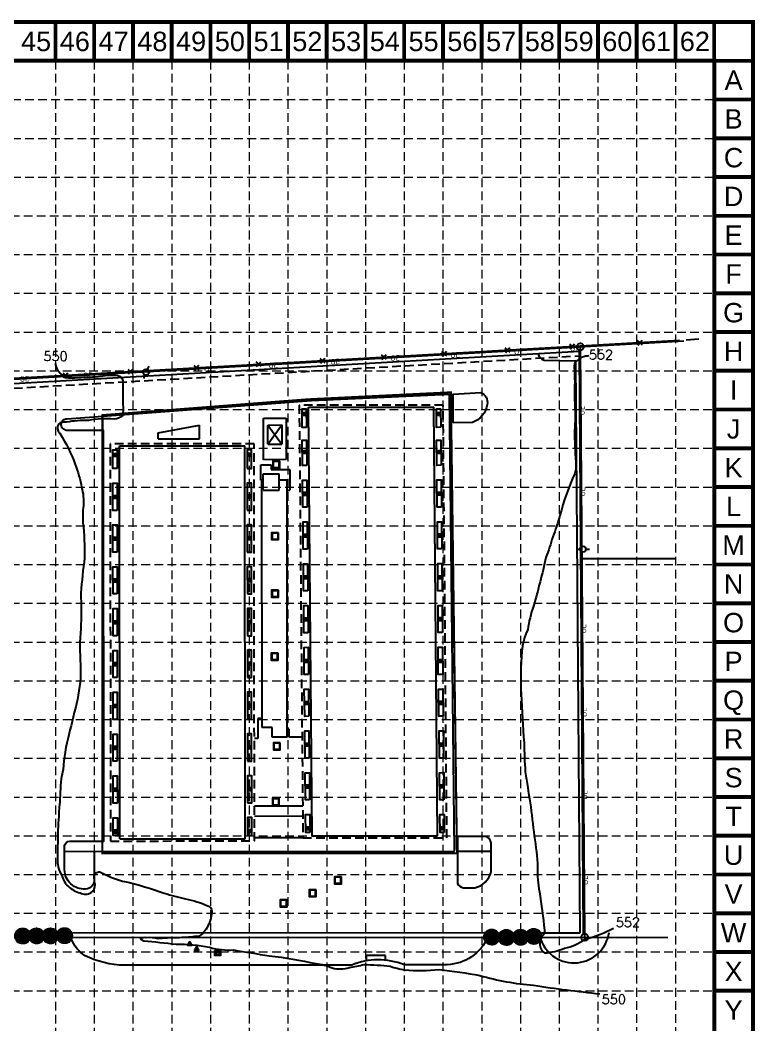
# Model space of a CAD drawing. Header units: inches. Extents: x 503 to 14758, y 2271 to 11188.
# Drawn here: x 10541 to 14758, y 5422 to 11188 of the extents above; entities that cross this region are included whole.
import ezdxf
from ezdxf.enums import TextEntityAlignment as Align

# ---------------------------------------------------------------- set-up
doc = ezdxf.new("R2010")
doc.units = ezdxf.units.IN
doc.header["$LTSCALE"] = 100
doc.header["$MEASUREMENT"] = 0
doc.linetypes.add('DASHED', pattern=[0.75, 0.5, -0.25])
doc.linetypes.add('HIDDEN', pattern=[0.375, 0.25, -0.125])
for name, color, linetype in [('BASE', 7, 'Continuous'), ('BOUNDARY', 3, 'Continuous'), ('BUILDING', 4, 'Continuous'), ('CONTOUR', 30, 'Continuous'), ('FENCE', 7, 'Continuous'), ('GRID', 254, 'HIDDEN'), ('LIMITS OF DISTURBANCE', 1, 'HIDDEN'), ('MISC', 7, 'Continuous'), ('OBJECT', 134, 'Continuous'), ('ROAD', 1, 'Continuous'), ('SYMBOL', 1, 'Continuous')]:
    doc.layers.add(name, color=color, linetype=linetype)
doc.styles.add('ISOCP', font='isocp.shx')
doc.styles.add('SIMPLEX', font='simplex.shx')
doc.styles.get("Standard").update_dxf_attribs({"font": 'ARIAL.TTF'})

# ---------------------------------------------------------------- blocks, each defined once
blk = doc.blocks.new('3')
for p, q in [((13.4, -13.4), (-13.4, 13.4)), ((-13.4, -13.4), (13.4, 13.4))]:
    blk.add_line(p, q)
blk = doc.blocks.new('11')
at = {"style": 'ISOCP'}
blk.add_text('OE', height=31.25, dxfattribs=at).set_placement((0, 0), align=Align.MIDDLE)
blk = doc.blocks.new('A$C135543F4')
at = {"layer": 'MISC', "ltscale": 9}
h = blk.add_hatch(dxfattribs=at)
h.set_pattern_fill('ANSI31', color=3, style=0)
h.set_pattern_definition([(45, (-7007.17086, -2616.1708), (-0.0883883476, 0.0883883476), [])])
edge = h.paths.add_edge_path()
edge.add_arc((43.8, 43.8), 43.8, 0, 360)
at = {"layer": 'MISC', "color": 3, "ltscale": 9}
blk.add_circle((43.8, 43.8), 43.8, dxfattribs=at)

msp = doc.modelspace()

# ---------------------------------------------------------------- hatches: boundary and pattern name
at = {"layer": 'SYMBOL'}
for points in [[(12183.3, 8936.8), (12159.3, 8936.6), (12159.4, 8920.6), (12183.4, 8920.8)], [(12954.3, 8937.3), (12930.3, 8937.1), (12930.5, 8921.1), (12954.5, 8921.3)], [(12185.2, 8718.8), (12161.2, 8718.6), (12161.3, 8702.6), (12185.3, 8702.8)], [(12956.2, 8719.3), (12932.2, 8719.1), (12932.3, 8703.1), (12956.3, 8703.4)], [(11073.6, 8700.9), (11097.6, 8700.9), (11097.6, 8684.9), (11073.6, 8684.9)], [(11868.6, 8701.5), (11844.6, 8701.5), (11844.6, 8685.5), (11868.6, 8685.5)], [(12187.2, 8478.8), (12163.2, 8478.6), (12163.4, 8462.6), (12187.4, 8462.8)], [(12958.2, 8479.4), (12934.3, 8479.2), (12934.4, 8463.2), (12958.4, 8463.4)], [(11073.8, 8460.9), (11097.8, 8460.9), (11097.8, 8444.9), (11073.8, 8444.9)], [(11868.8, 8461.5), (11844.8, 8461.5), (11844.8, 8445.5), (11868.8, 8445.5)], [(11073.9, 8220.9), (11097.9, 8220.9), (11098, 8204.9), (11074, 8204.9)], [(11868.9, 8221.5), (11844.9, 8221.5), (11845, 8205.5), (11869, 8205.5)], [(12189.3, 8238.8), (12165.3, 8238.6), (12165.4, 8222.6), (12189.4, 8222.8)], [(12960.3, 8239.4), (12936.3, 8239.2), (12936.4, 8223.2), (12960.4, 8223.4)], [(11074.1, 7980.9), (11098.1, 7980.9), (11098.1, 7964.9), (11074.1, 7964.9)], [(11869.1, 7981.5), (11845.1, 7981.5), (11845.1, 7965.5), (11869.1, 7965.5)], [(12191.3, 7998.8), (12167.3, 7998.6), (12167.5, 7982.6), (12191.5, 7982.8)], [(12962.4, 7999.4), (12938.4, 7999.2), (12938.5, 7983.2), (12962.5, 7983.4)], [(11074.3, 7740.9), (11098.3, 7740.9), (11098.3, 7724.9), (11074.3, 7724.9)], [(11869.3, 7741.5), (11845.3, 7741.5), (11845.3, 7725.5), (11869.3, 7725.5)], [(12193.4, 7758.8), (12169.4, 7758.6), (12169.5, 7742.6), (12193.5, 7742.8)], [(12964.4, 7759.4), (12940.4, 7759.2), (12940.6, 7743.2), (12964.6, 7743.4)], [(11074.5, 7500.9), (11098.5, 7500.9), (11098.5, 7484.9), (11074.5, 7484.9)], [(11869.5, 7501.5), (11845.5, 7501.5), (11845.5, 7485.5), (11869.5, 7485.5)], [(12195.5, 7518.8), (12171.5, 7518.6), (12171.6, 7502.6), (12195.6, 7502.8)], [(12966.5, 7519.4), (12940.5, 7519.2), (12940.6, 7503.2), (12966.6, 7503.4)], [(12197.5, 7278.8), (12172.4, 7278.6), (12172.8, 7262.6), (12197.7, 7262.8)], [(12968.6, 7279.4), (12942.6, 7279.2), (12942.7, 7263.2), (12968.7, 7263.4)], [(11074.7, 7260.9), (11098.7, 7260.9), (11098.7, 7244.9), (11074.7, 7244.9)], [(11869.7, 7261.5), (11845.7, 7261.5), (11845.7, 7245.5), (11869.7, 7245.5)], [(12199.6, 7038.8), (12175.6, 7038.6), (12175.7, 7022.6), (12199.7, 7022.8)], [(12970.6, 7039.4), (12946.6, 7039.2), (12946.8, 7023.2), (12970.8, 7023.4)], [(11074.9, 7020.9), (11098.9, 7020.9), (11098.9, 7004.9), (11074.9, 7004.9)], [(11869.9, 7021.5), (11845.9, 7021.5), (11845.9, 7005.5), (11869.9, 7005.5)], [(11075.1, 6780.9), (11099.1, 6780.9), (11099.1, 6764.9), (11075.1, 6764.9)], [(11870.1, 6781.5), (11846.1, 6781.5), (11846.1, 6765.5), (11870.1, 6765.5)], [(12201.7, 6798.8), (12177.7, 6798.6), (12177.8, 6782.6), (12201.8, 6782.8)], [(12972.7, 6799.4), (12948.7, 6799.2), (12948.8, 6783.2), (12972.8, 6783.4)], [(11075.2, 6540.9), (11099.2, 6540.9), (11099.3, 6524.9), (11075.3, 6524.9)], [(11870.2, 6541.5), (11846.2, 6541.5), (11846.3, 6525.5), (11870.3, 6525.5)], [(12203.7, 6558.9), (12179.7, 6558.6), (12179.9, 6542.6), (12203.9, 6542.9)], [(12974.7, 6559.4), (12950.7, 6559.2), (12950.9, 6543.2), (12974.9, 6543.4)]]:
    msp.add_hatch(color=7, dxfattribs=at).paths.add_polyline_path(points)

# ---------------------------------------------------------------- linework, layer by layer
for p, q in [((11278.9, 9203.2), (11270.5, 9183.5)), ((11257.1, 9152.2), (11248.7, 9132.4)), ((13732.5, 8151.7), (13754, 8151.9)), ((13788, 8152.1), (13809.5, 8152.3))]:
    msp.add_line(p, q)
for centre, radius in [((13756.6, 9313.4), 20), ((11263.8, 9167.8), 17), ((13771, 8152), 17), ((13781.2, 5925), 20)]:
    msp.add_circle(centre, radius)
at = {"layer": 'BASE', "color": 9}
msp.add_line((14524.6, 10955), (14524.6, 2504.3), dxfattribs=at)
at = {"layer": 'BASE', "const_width": 22.2}
for points in [[(514.3, 2281.9), (14747, 2281.9), (14747, 11177.3), (514.3, 11177.3)], [(736.2, 2504.2), (14525.2, 2503.9), (14524.9, 10955.1), (739, 10955.3)]]:
    msp.add_lwpolyline(points, close=True, dxfattribs=at)
for points in [[(10744, 10955), (10744, 11177.3)], [(10966.4, 10955), (10966.4, 11177.3)], [(11188.8, 10955), (11188.8, 11177.3)], [(11411.2, 10955), (11411.2, 11177.3)], [(11633.6, 10955), (11633.6, 11177.3)], [(11856, 10955), (11856, 11177.3)], [(12078.4, 10955), (12078.4, 11177.3)], [(12300.7, 10955), (12300.7, 11177.3)], [(12523.1, 10955), (12523.1, 11177.3)], [(12745.5, 10955), (12745.5, 11177.3)], [(12967.9, 10955), (12967.9, 11177.3)], [(13190.3, 10955), (13190.3, 11177.3)], [(13412.7, 10955), (13412.7, 11177.3)], [(13635.1, 10955), (13635.1, 11177.3)], [(13857.4, 10955), (13857.4, 11177.3)], [(14079.8, 10955), (14079.8, 11177.3)], [(14302.2, 10955), (14302.2, 11177.3)], [(14524.6, 10955), (14524.6, 11177.3)], [(14747, 10955), (14747, 11177.3)], [(14747, 10955), (14524.6, 10955)], [(14747, 10732.6), (14524.6, 10732.6)], [(14747, 10510.2), (14524.6, 10510.2)], [(14747, 10287.8), (14524.6, 10287.8)], [(14747, 10065.4), (14524.6, 10065.4)], [(14747, 9843), (14524.6, 9843)], [(14747, 9620.6), (14524.6, 9620.6)], [(14747, 9398.3), (14524.6, 9398.3)], [(14747, 9175.9), (14524.6, 9175.9)], [(14747, 8953.5), (14524.6, 8953.5)], [(14747, 8731.1), (14524.6, 8731.1)], [(14747, 8508.7), (14524.6, 8508.7)], [(14747, 8286.3), (14524.6, 8286.3)], [(14747, 8063.9), (14524.6, 8063.9)], [(14747, 7841.6), (14524.6, 7841.6)], [(14747, 7619.2), (14524.6, 7619.2)], [(14747, 7396.8), (14524.6, 7396.8)], [(14747, 7174.4), (14524.6, 7174.4)], [(14747, 6952), (14524.6, 6952)], [(14747, 6729.6), (14524.6, 6729.6)], [(14747, 6507.2), (14524.6, 6507.2)], [(14747, 6284.9), (14524.6, 6284.9)], [(14747, 6062.5), (14524.6, 6062.5)], [(14747, 5840.1), (14524.6, 5840.1)], [(14747, 5617.7), (14524.6, 5617.7)]]:
    msp.add_lwpolyline(points, dxfattribs=at)
at = {"layer": 'BOUNDARY', "color": 7}
for p, q in [((6013.7, 8869.7), (14350, 9347.4)), ((13781.2, 5925), (13756.6, 9313.4)), ((13765.4, 8099), (14299, 8099.4)), ((1504.9, 5915.5), (14259, 5925.4))]:
    msp.add_line(p, q, dxfattribs=at)
at = {"layer": 'BUILDING', "color": 7}
for p, q in [((12196, 8966.8), (12916.1, 8967.3)), ((12217.2, 6506.8), (12196, 8966.8)), ((12937.2, 6507.4), (12916.1, 8967.3)), ((11111, 8744.9), (11831, 8745.5)), ((11112.8, 6488.9), (11111, 8744.9)), ((11832.8, 6489.5), (11831, 8745.5)), ((11112.8, 6488.9), (11832.8, 6489.5)), ((12217.2, 6506.8), (12937.2, 6507.4))]:
    msp.add_line(p, q, dxfattribs=at)
at = {"layer": 'CONTOUR', "color": 35}
for points in [[(13805, 9261, 0.190534), (13736, 9233, 0.270737), (13721, 9194, -0.002937), (13724, 9113, 0.022048), (13727, 8911, -0.015087), (13723, 8832, 0.020728), (13730, 8652, -0.10594), (13725, 8587, 0.047376), (13639, 8345, -0.021845), (13598, 8222, -0.017879), (13559, 8104, -0.011341), (13488, 7825, 0.06123), (13455, 7690, 0.096427), (13421, 7564, 0.041109), (13417, 7320, 0.010247), (13433, 7041, 0.009111), (13440, 6874, -0.000301), (13468, 6696, -0.00806), (13491, 6506, -0.034938), (13511, 6325, 0.069448), (13522, 6185, -0.012284), (13550, 5966, -0.224866), (13541, 5934, 0.11805), (13524, 5900, 0.283705), (13551, 5835, 0.083571), (13666, 5862, 0.104498), (13783, 5914, 0.059223), (13946, 5977)], [(10742, 9217, 0.201522), (10800, 9137, 0.073882), (10874, 9138, 0.019862), (11005, 9144, -0.088489), (11100, 9149, -0.338744), (11130, 9119, 0.009803), (11131, 8983, -0.082606), (11128, 8918, -0.198002), (11081, 8898, 0.07389), (10933, 8891, 0.046394), (10807, 8881, 0.198726), (10761, 8870, 0.359773), (10769, 8817, -0.048469), (10858, 8638, -0.038574), (10894, 8507, -0.091201), (10904, 8402, 0.048686), (10902, 8304, -0.026417), (10911, 8103, 0.013113), (10890, 7900, -0.009767), (10890, 7695, 0.048333), (10888, 7490, -0.059151), (10870, 7290, -0.004615), (10821, 7087, 0.051457), (10788, 6887, 0.004011), (10776, 6833, 0.004707), (10768, 6684, 0.059148), (10764, 6639, 0.021385), (10757, 6480, 0.008474), (10756, 6363, 0.166251), (10781, 6282, 0.171272), (10818, 6216, 0.120271), (10885, 6179, 0.259997), (10949, 6181, 0.285378), (10971, 6228, -0.059368), (10967, 6281, -0.414214), (11003, 6298, 0.025141), (11050, 6275, 0.062744), (11141, 6245, -0.028891), (11368, 6178, 0.032131), (11491, 6146, -0.052704), (11618, 6105, -0.332235), (11642, 6074, -0.067262), (11631, 6020, -0.123106), (11588, 5945, -0.01941), (11564, 5929, 0.059786), (11521, 5926, -0.016662), (11416, 5921, 0.032693), (11334, 5916, 0.087559), (11265, 5922, 0.171293), (11232, 5916, 0.108864), (11251, 5905, -0.000957), (11436, 5885, -0.06302), (11628, 5867, 0.085445), (11766, 5852, 0.008495), (11971, 5819, -0.017986), (12240, 5774, -0.081894), (12332, 5749, 0.140829), (12431, 5751, 0.016291), (12515, 5768, -0.032115), (12665, 5758, 0.039304), (12747, 5738, 0.045817), (12947, 5739, -0.024248), (13180, 5705, 0.048955), (13488, 5649, 0.011229), (13868, 5600)]]:
    msp.add_lwpolyline(points, format="xyb", dxfattribs=at)
at = {"layer": 'FENCE'}
for p, q in [((6032.4, 8876.8), (14324.9, 9351.9)), ((14363.8, 9354.2), (14436.7, 9358.3))]:
    msp.add_line(p, q, dxfattribs=at)
at = {"layer": 'GRID', "color": 252, "linetype": 'HIDDEN', "lineweight": 0, "ltscale": 2}
for p, q in [((14079.4, 10958.6), (14079.4, 3170.5)), ((14301.8, 10958.6), (14301.8, 3170.5)), ((10744, 10955), (10744, 3170.5)), ((10966.4, 10955), (10966.4, 3170.5)), ((11188.8, 10955), (11188.8, 3170.5)), ((11411.2, 10955), (11411.2, 3170.5)), ((11633.6, 10955), (11633.6, 3170.5)), ((11856, 10955), (11856, 3170.5)), ((12078.4, 10955), (12078.4, 3170.5)), ((12300.7, 10955), (12300.7, 3170.5)), ((12523.1, 10955), (12523.1, 3170.5)), ((12745.5, 10955), (12745.5, 3170.5)), ((12967.9, 10955), (12967.9, 3170.5)), ((13190.3, 10955), (13190.3, 3170.5)), ((13412.7, 10955), (13412.7, 3170.5)), ((13635.1, 10955), (13635.1, 3170.5)), ((13857.4, 10955), (13857.4, 3170.5)), ((744.9, 10731.8), (14532.8, 10731.8)), ((744.9, 10509.5), (14532.8, 10509.5)), ((744.9, 10287.1), (14532.8, 10287.1)), ((736.7, 10065.4), (14524.6, 10065.4)), ((736.7, 9843), (14524.6, 9843)), ((736.7, 9620.6), (14524.6, 9620.6)), ((736.7, 9398.3), (14524.6, 9398.3)), ((736.7, 9175.9), (14524.6, 9175.9)), ((736.7, 8953.5), (14524.6, 8953.5)), ((736.7, 8731.1), (14524.6, 8731.1)), ((736.7, 8508.7), (14524.6, 8508.7)), ((736.7, 8286.3), (14524.6, 8286.3)), ((736.7, 8063.9), (14524.6, 8063.9)), ((736.7, 7841.6), (14524.6, 7841.6)), ((736.7, 7619.2), (14524.6, 7619.2)), ((736.7, 7396.8), (14524.6, 7396.8)), ((736.7, 7174.4), (14524.6, 7174.4)), ((736.7, 6952), (14524.6, 6952)), ((736.7, 6729.6), (14524.6, 6729.6)), ((736.7, 6507.2), (14524.6, 6507.2)), ((736.7, 6284.9), (14524.6, 6284.9)), ((736.7, 6062.5), (14524.6, 6062.5)), ((736.7, 5840.1), (14524.6, 5840.1)), ((736.7, 5617.7), (14524.6, 5617.7))]:
    msp.add_line(p, q, dxfattribs=at)
at = {"layer": 'LIMITS OF DISTURBANCE', "ltscale": 4, "const_width": 12}
msp.add_lwpolyline([(13048, 6406), (13013, 9052), (12195, 9012), (11014, 8921), (11013, 6407)], close=True, dxfattribs=at)
at = {"layer": 'MISC'}
for p, q in [((6012.8, 8845.6), (13750.7, 9289)), ((13775.1, 5944), (13750.7, 9289)), ((13755, 5951), (13731.1, 9233.7)), ((13535.2, 5950.8), (13755, 5951))]:
    msp.add_line(p, q, dxfattribs=at)
at = {"layer": 'MISC', "linetype": 'DASHED'}
msp.add_line((6011.9, 8818.5), (13750.9, 9262), dxfattribs=at)
at = {"layer": 'MISC', "color": 5}
for p, q in [((12639, 5820), (12527, 5820)), ((12527, 5820), (12527, 5788.9)), ((12639, 5792.9), (12639, 5820))]:
    msp.add_line(p, q, dxfattribs=at)
at = {"layer": 'MISC'}
msp.add_lwpolyline([(13513.3, 9275.4, 0.290866), (13548.6, 9237.3), (13731.1, 9233.7)], format="xyb", dxfattribs=at)
at = {"layer": 'MISC', "linetype": 'DASHED'}
for points in [[(12990.3, 6495.4), (12969, 8979.4), (12142.9, 8978.7), (12164.3, 6494.8)], [(11059.8, 6476.9), (11885.8, 6477.5), (11884, 8757.5), (11058, 8756.9)]]:
    msp.add_lwpolyline(points, close=True, dxfattribs=at)
at = {"layer": 'OBJECT', "color": 7}
for p, q in [((11937.9, 8904.6), (12067.9, 8904.7)), ((11938.1, 8665.6), (11937.9, 8904.6)), ((12067.9, 8904.7), (12068.1, 8665.7)), ((11334, 8820.1), (11569.9, 8863.3)), ((11570, 8785.3), (11569.9, 8863.3)), ((11961.9, 8864.6), (12043.9, 8864.7)), ((11962, 8754.6), (11961.9, 8864.6)), ((11961.9, 8864.6), (12044, 8754.7)), ((11962, 8754.6), (12043.9, 8864.7)), ((12043.9, 8864.7), (12044, 8754.7)), ((11334, 8785.1), (11334, 8820.1)), ((11334, 8785.1), (11570, 8785.3)), ((11962, 8754.6), (12044, 8754.7)), ((12068.1, 8665.7), (11938.1, 8665.6)), ((11922.2, 8547.6), (11922.1, 8636.6)), ((11922.1, 8636.6), (11982.1, 8636.6)), ((11982.1, 8636.6), (11982.1, 8608.6)), ((11982.1, 8608.6), (12089.1, 8608.7)), ((12089.1, 8608.7), (12089.2, 8490.7)), ((11928.2, 8547.6), (11922.2, 8547.6)), ((11929.3, 7127.6), (11928.2, 8547.6)), ((11936.2, 8584.6), (12028.2, 8584.7)), ((11936.2, 8490.6), (11936.2, 8584.6)), ((12028.2, 8490.7), (12028.2, 8584.7)), ((12073.2, 8547.7), (12028.2, 8547.7)), ((12074.3, 7072.7), (12073.2, 8547.7)), ((11936.2, 8490.6), (12028.2, 8490.7)), ((12073.2, 8490.7), (12089.2, 8490.7)), ((11929.2, 7180.6), (11906.2, 7180.6)), ((11906.2, 7180.6), (11906.3, 7065.6)), ((11988.3, 7127.6), (11929.3, 7127.6)), ((11988.3, 7072.6), (11988.3, 7127.6)), ((12085.3, 7119.7), (12074.3, 7119.7)), ((12085.3, 7072.7), (12085.3, 7119.7)), ((11906.3, 7065.6), (11885.3, 7065.5)), ((12074.3, 7072.7), (11988.3, 7072.6)), ((12158.3, 7072.8), (12085.3, 7072.7)), ((12162.7, 6677.8), (11885.6, 6677.5)), ((12164.2, 6618.8), (11885.7, 6618.5)), ((12164.3, 6494.8), (11885.8, 6494.5))]:
    msp.add_line(p, q, dxfattribs=at)
at = {"layer": 'ROAD', "color": 7}
msp.add_line((13050.8, 6418.4), (13243.8, 6418.6), dxfattribs=at)
for points in [[(10966.8, 6416.8), (10967, 6253.8, -0.397258), (10917, 6200.8, -0.423122), (10795.9, 6311.7), (10795.8, 6448.7, -0.345194), (10826.8, 6476.7), (11021.8, 6476.9), (11020, 8833.9), (10815, 8833.7, -1.07698), (10811.9, 8900.7), (12213.8, 9004.8), (13005.6, 9042.3)], [(10843.2, 5949.7), (13204.2, 5951.6, -0.412991), (13218.2, 5908.6, -0.287968), (12973.3, 5767.4), (12745.3, 5767.2, 0.192418), (12444.3, 5765), (11139.3, 5764, -0.108448), (10914.3, 5818.8, -0.166465), (10835.2, 5914.7, -0.357893), (10843.2, 5949.7)]]:
    msp.add_lwpolyline(points, format="xyb", dxfattribs=at)
for points in [[(13034.8, 6418.4), (13005.6, 9042.3)], [(10795.8, 6416.7), (13034.8, 6418.4)]]:
    msp.add_lwpolyline(points, dxfattribs=at)
for points in [[(13025.9, 8877.5), (13025.8, 9042.4), (13184.8, 9050.8, -0.368298), (13221.8, 8982.6, -0.271988), (13136.9, 8878.5), (13025.9, 8877.5)], [(13050.8, 6503.4), (13051, 6233.4, 0.230743), (13084, 6208.5), (13150, 6208.5, 0.28504), (13243.9, 6300.6), (13243.8, 6463.6, 0.418445), (13203.8, 6503.6), (13050.8, 6503.4)]]:
    msp.add_lwpolyline(points, format="xyb", close=True, dxfattribs=at)
for centre, radius, start, end in [((13560.6, 5926.5), 35.2, 136.26937, 202.94457), ((13719.9, 5981.4), 203.6, 199.67788, 351.45677)]:
    msp.add_arc(centre, radius, start, end, dxfattribs=at)
at = {"layer": 'SYMBOL', "color": 7}
for p, q in [((12159.3, 8936.6), (12183.3, 8936.8)), ((12159.4, 8920.6), (12183.4, 8920.8)), ((12930.3, 8937.1), (12954.3, 8937.3)), ((12930.5, 8921.1), (12954.5, 8921.3)), ((12161.2, 8718.6), (12185.2, 8718.8)), ((12932.2, 8719.1), (12956.2, 8719.3)), ((11073.6, 8700.9), (11097.6, 8700.9)), ((11073.6, 8684.9), (11097.6, 8684.9)), ((11868.6, 8701.5), (11844.6, 8701.5)), ((11868.6, 8685.5), (11844.6, 8685.5)), ((12161.3, 8702.6), (12185.3, 8702.8)), ((12932.3, 8703.1), (12956.3, 8703.4)), ((12163.2, 8478.6), (12187.2, 8478.8)), ((12934.3, 8479.2), (12958.2, 8479.4)), ((11073.8, 8460.9), (11097.8, 8460.9)), ((11073.8, 8444.9), (11097.8, 8444.9)), ((11868.8, 8461.5), (11844.8, 8461.5)), ((11868.8, 8445.5), (11844.8, 8445.5)), ((12163.4, 8462.6), (12187.4, 8462.8)), ((12934.4, 8463.2), (12958.4, 8463.4)), ((11073.9, 8220.9), (11097.9, 8220.9)), ((11074, 8204.9), (11098, 8204.9)), ((11868.9, 8221.5), (11844.9, 8221.5)), ((11869, 8205.5), (11845, 8205.5)), ((12165.3, 8238.6), (12189.3, 8238.8)), ((12165.4, 8222.6), (12189.4, 8222.8)), ((12936.3, 8239.2), (12960.3, 8239.4)), ((12936.4, 8223.2), (12960.4, 8223.4)), ((11074.1, 7980.9), (11098.1, 7980.9)), ((11074.1, 7964.9), (11098.1, 7964.9)), ((11869.1, 7981.5), (11845.1, 7981.5)), ((11869.1, 7965.5), (11845.1, 7965.5)), ((12167.3, 7998.6), (12191.3, 7998.8)), ((12167.5, 7982.6), (12191.5, 7982.8)), ((12938.4, 7999.2), (12962.4, 7999.4)), ((12938.5, 7983.2), (12962.5, 7983.4)), ((11074.3, 7740.9), (11098.3, 7740.9)), ((11869.3, 7741.5), (11845.3, 7741.5)), ((12169.4, 7758.6), (12193.4, 7758.8)), ((12169.5, 7742.6), (12193.5, 7742.8)), ((12940.4, 7759.2), (12964.4, 7759.4)), ((12940.6, 7743.2), (12964.6, 7743.4)), ((11074.3, 7724.9), (11098.3, 7724.9)), ((11869.3, 7725.5), (11845.3, 7725.5)), ((11074.5, 7500.9), (11098.5, 7500.9)), ((11869.5, 7501.5), (11845.5, 7501.5)), ((12171.5, 7518.6), (12195.5, 7518.8)), ((12171.6, 7502.6), (12195.6, 7502.8)), ((12940.5, 7519.2), (12966.5, 7519.4)), ((12940.6, 7503.2), (12966.6, 7503.4)), ((11074.5, 7484.9), (11098.5, 7484.9)), ((11869.5, 7485.5), (11845.5, 7485.5)), ((12172.4, 7278.6), (12197.5, 7278.8)), ((12942.6, 7279.2), (12968.6, 7279.4)), ((11074.7, 7260.9), (11098.7, 7260.9)), ((11074.7, 7244.9), (11098.7, 7244.9)), ((11869.7, 7261.5), (11845.7, 7261.5)), ((11869.7, 7245.5), (11845.7, 7245.5)), ((12172.8, 7262.6), (12197.7, 7262.8)), ((12942.7, 7263.2), (12968.7, 7263.4)), ((12175.6, 7038.6), (12199.6, 7038.8)), ((12946.6, 7039.2), (12970.6, 7039.4)), ((11074.9, 7020.9), (11098.9, 7020.9)), ((11074.9, 7004.9), (11098.9, 7004.9)), ((11869.9, 7021.5), (11845.9, 7021.5)), ((11869.9, 7005.5), (11845.9, 7005.5)), ((12175.7, 7022.6), (12199.7, 7022.8)), ((12946.8, 7023.2), (12970.8, 7023.4)), ((11075.1, 6780.9), (11099.1, 6780.9)), ((11075.1, 6764.9), (11099.1, 6764.9)), ((11870.1, 6781.5), (11846.1, 6781.5)), ((11870.1, 6765.5), (11846.1, 6765.5)), ((12177.7, 6798.6), (12201.7, 6798.8)), ((12177.8, 6782.6), (12201.8, 6782.8)), ((12948.7, 6799.2), (12972.7, 6799.4)), ((12948.8, 6783.2), (12972.8, 6783.4)), ((11075.2, 6540.9), (11099.2, 6540.9)), ((11075.3, 6524.9), (11099.3, 6524.9)), ((11870.2, 6541.5), (11846.2, 6541.5)), ((11870.3, 6525.5), (11846.3, 6525.5)), ((12179.7, 6558.6), (12203.7, 6558.9)), ((12179.9, 6542.6), (12203.9, 6542.9)), ((12950.7, 6559.2), (12974.7, 6559.4)), ((12950.9, 6543.2), (12974.9, 6543.4))]:
    msp.add_line(p, q, dxfattribs=at)
for points in [[(12184, 8850.8), (12160, 8850.6), (12159.1, 8957.6), (12183.1, 8957.8)], [(12955.1, 8851.3), (12931.1, 8851.1), (12930.1, 8958.1), (12954.1, 8958.3)], [(12185.9, 8632.8), (12161.9, 8632.6), (12160.7, 8777.6), (12184.7, 8777.8)], [(12956.9, 8633.4), (12932.9, 8633.1), (12931.7, 8778.1), (12955.7, 8778.3)], [(11097.6, 8614.9), (11073.6, 8614.9), (11073.5, 8721.9), (11097.5, 8721.9)], [(11844.6, 8615.5), (11868.6, 8615.5), (11868.5, 8722.5), (11844.5, 8722.5)], [(12031.1, 8657.7), (11991.1, 8657.6), (11991.1, 8617.6), (12031.1, 8617.7)], [(12028.1, 8654.7), (11994.1, 8654.6), (11994.1, 8620.6), (12028.1, 8620.7)], [(12188, 8392.8), (12164, 8392.6), (12162.6, 8548.6), (12186.6, 8548.8)], [(12959, 8393.4), (12935, 8393.2), (12933.6, 8549.1), (12957.6, 8549.4)], [(11097.8, 8374.9), (11073.8, 8374.9), (11073.7, 8530.9), (11097.7, 8530.9)], [(11844.8, 8375.5), (11868.8, 8375.5), (11868.7, 8531.5), (11844.7, 8531.5)], [(12190, 8152.8), (12166, 8152.6), (12164.7, 8308.6), (12188.7, 8308.8)], [(12961, 8153.4), (12937.1, 8153.2), (12935.7, 8309.2), (12959.7, 8309.4)], [(11098, 8134.9), (11074, 8134.9), (11073.9, 8290.9), (11097.9, 8290.9)], [(11845, 8135.5), (11869, 8135.5), (11868.9, 8291.5), (11844.9, 8291.5)], [(12024.4, 8246.7), (11984.4, 8246.6), (11984.4, 8206.6), (12024.4, 8206.7)], [(12021.4, 8243.6), (11987.4, 8243.6), (11987.4, 8209.6), (12021.4, 8209.6)], [(11098.2, 7894.9), (11074.2, 7894.9), (11074.1, 8050.9), (11098.1, 8050.9)], [(11845.2, 7895.5), (11869.2, 7895.5), (11869.1, 8051.5), (11845.1, 8051.5)], [(12192.1, 7912.8), (12168.1, 7912.6), (12166.7, 8068.6), (12190.7, 8068.8)], [(12963.1, 7913.4), (12939.1, 7913.2), (12937.8, 8069.2), (12961.8, 8069.4)], [(12024.7, 7916.7), (11984.7, 7916.6), (11984.7, 7876.6), (12024.7, 7876.7)], [(12021.7, 7913.6), (11987.7, 7913.6), (11987.7, 7879.6), (12021.7, 7879.6)], [(11098.4, 7654.9), (11074.4, 7654.9), (11074.3, 7810.9), (11098.3, 7810.9)], [(11845.4, 7655.5), (11869.4, 7655.5), (11869.3, 7811.5), (11845.3, 7811.5)], [(12194.1, 7672.8), (12170.1, 7672.6), (12168.8, 7828.6), (12192.8, 7828.8)], [(12965.2, 7673.4), (12941.2, 7673.2), (12939.8, 7829.2), (12963.8, 7829.4)], [(11098.6, 7414.9), (11074.6, 7414.9), (11074.4, 7570.9), (11098.4, 7570.9)], [(11845.6, 7415.5), (11869.6, 7415.5), (11869.4, 7571.5), (11845.4, 7571.5)], [(12022, 7555.6), (11982, 7555.6), (11982, 7515.6), (12022, 7515.6)], [(12196.2, 7432.8), (12172.2, 7432.6), (12170.9, 7588.6), (12194.9, 7588.8)], [(12967.2, 7433.4), (12941.2, 7433.2), (12939.9, 7589.2), (12965.9, 7589.4)], [(12019, 7552.6), (11985, 7552.6), (11985, 7518.6), (12019, 7518.6)], [(11098.7, 7174.9), (11074.7, 7174.9), (11074.6, 7330.9), (11098.6, 7330.9)], [(11845.7, 7175.5), (11869.7, 7175.5), (11869.6, 7331.5), (11845.6, 7331.5)], [(12198.3, 7192.8), (12174.3, 7192.6), (12170.9, 7348.6), (12196.9, 7348.8)], [(12969.3, 7193.4), (12943.3, 7193.2), (12942, 7349.2), (12968, 7349.4)], [(12200.3, 6952.8), (12176.3, 6952.6), (12175, 7108.6), (12199, 7108.8)], [(12971.4, 6953.4), (12947.4, 6953.2), (12946, 7109.2), (12970, 7109.4)], [(11098.9, 6934.9), (11074.9, 6934.9), (11074.8, 7090.9), (11098.8, 7090.9)], [(11845.9, 6935.5), (11869.9, 6935.5), (11869.8, 7091.5), (11845.8, 7091.5)], [(12034.4, 7040.7), (11994.4, 7040.6), (11994.4, 7000.6), (12034.4, 7000.7)], [(12031.4, 7037.7), (11997.4, 7037.6), (11997.4, 7003.6), (12031.4, 7003.7)], [(12202.4, 6712.8), (12178.4, 6712.6), (12177.1, 6868.6), (12201.1, 6868.8)], [(12973.4, 6713.4), (12949.4, 6713.2), (12948.1, 6869.2), (12972.1, 6869.4)], [(11099.1, 6694.9), (11075.1, 6694.9), (11075, 6850.9), (11099, 6850.9)], [(11846.1, 6695.5), (11870.1, 6695.5), (11870, 6851.5), (11846, 6851.5)], [(12028.6, 6722.7), (11988.6, 6722.6), (11988.6, 6682.6), (12028.6, 6682.7)], [(12025.6, 6719.7), (11991.6, 6719.6), (11991.6, 6685.6), (12025.6, 6685.7)], [(11099.3, 6507.9), (11075.3, 6507.9), (11075.2, 6610.9), (11099.2, 6610.9)], [(11846.3, 6508.5), (11870.3, 6508.5), (11870.2, 6611.5), (11846.2, 6611.5)], [(12204, 6525.9), (12180, 6525.6), (12179.1, 6628.6), (12203.1, 6628.9)], [(12975, 6526.4), (12951, 6526.2), (12950.1, 6629.2), (12974.1, 6629.4)], [(12385, 6271.9), (12345, 6271.9), (12345, 6231.9), (12385, 6231.9)], [(12382, 6268.9), (12348, 6268.9), (12348, 6234.9), (12382, 6234.9)], [(12240, 6197.8), (12200, 6197.8), (12200, 6157.8), (12240, 6157.8)], [(12237, 6194.8), (12203, 6194.8), (12203, 6160.8), (12237, 6160.8)], [(12073.1, 6139.7), (12033.1, 6139.7), (12033.1, 6099.7), (12073.1, 6099.7)], [(12070.1, 6136.7), (12036.1, 6136.7), (12036.1, 6102.7), (12070.1, 6102.7)], [(11514.5, 5900), (11501.5, 5880), (11527.5, 5880)], [(11554.5, 5871), (11541.5, 5851), (11567.5, 5851)], [(11658.9, 5847.9), (11692, 5847.9), (11692, 5820.5), (11658.9, 5820.5)]]:
    msp.add_lwpolyline(points, close=True, dxfattribs=at)
msp.add_circle((11674.9, 5833.4), 8.5, dxfattribs=at)

# ---------------------------------------------------------------- block references
at = {"layer": 'FENCE'}
for name, p, rotation in [('3', (14099.2, 9337.9), 3.279362127249372), ('3', (12975.5, 9274.6), 3.279362127250743), ('3', (13339.9, 9295.5), 3.279362127249742), ('3', (13710.3, 9316.7), 3.279362127249372), ('11', (13724.5, 9304.1), 358.5337855421881), ('3', (11910.2, 9213.6), 3.27936212725017), ('3', (12277.6, 9234.6), 3.279362127250186), ('3', (12630, 9254.8), 3.279362127249208), ('3', (11175.4, 9171.5), 3.27936212725012), ('3', (11554.8, 9193.2), 3.27936212725107), ('3', (10802, 9150.1), 3.279362127251432)]:
    msp.add_blockref(name, p, dxfattribs=dict(at, rotation=rotation))
at = {"layer": 'MISC', "color": 3, "ltscale": 9}
for p in [(10512, 5888), (10591, 5889), (10671, 5889), (10752, 5890), (13204, 5882), (13288, 5880), (13369, 5881), (13445, 5886)]:
    msp.add_blockref('A$C135543F4', p, dxfattribs=at)

# ---------------------------------------------------------------- texts
at = {"style": 'ISOCP'}
for rotation, p in [(2.92812, (13402.8, 9285.6)), (3.399, (12349.7, 9228.7)), (3.2791, (12692.9, 9249.1)), (2.92812, (13037.7, 9266.9)), (2.98255, (11623.8, 9186.6)), (3.399, (11994, 9207.6)), (3.40735, (10566.8, 9129.7)), (2.98255, (10930.7, 9150.5)), (90.41685, (13765.2, 8948.1)), (90.41685, (13768.6, 8482.1)), (90.41685, (13774.3, 7696.1)), (90.41685, (13777.8, 7216.1)), (90.41685, (13781.3, 6742.1)), (90.41685, (13784.8, 6252.1))]:
    msp.add_text('OE', height=31.25, rotation=rotation, dxfattribs=at).set_placement(p, align=Align.MIDDLE)
at = {"layer": 'BASE'}
for s, height, p in [('45', 111.19, (10632.8, 11066.1)), ('46', 111.19, (10855.2, 11066.1)), ('47', 111.19, (11077.6, 11066.1)), ('48', 111.19, (11300, 11066.1)), ('49', 111.19, (11522.4, 11066.1)), ('50', 111.19, (11744.8, 11066.1)), ('51', 111.19, (11967.2, 11066.1)), ('52', 111.19, (12189.5, 11066.1)), ('53', 111.19, (12411.9, 11066.1)), ('54', 111.19, (12634.3, 11066.1)), ('55', 111.19, (12856.7, 11066.1)), ('56', 111.19, (13079.1, 11066.1)), ('57', 111.19, (13301.5, 11066.1)), ('58', 111.19, (13523.9, 11066.1)), ('59', 111.19, (13746.2, 11066.1)), ('60', 111.19, (13968.6, 11066.1)), ('61', 111.19, (14191, 11066.1)), ('62', 111.19, (14413.4, 11066.1)), ('A', 111.2, (14635.8, 10843.8)), ('B', 111.2, (14635.8, 10621.4)), ('C', 111.2, (14635.8, 10399)), ('D', 111.2, (14635.8, 10176.6)), ('E', 111.2, (14635.8, 9954.2)), ('F', 111.2, (14635.8, 9731.8)), ('G', 111.2, (14635.8, 9509.4)), ('H', 111.2, (14635.8, 9287.1)), ('I', 111.2, (14635.8, 9064.7)), ('J', 111.2, (14635.8, 8842.3)), ('K', 111.2, (14635.8, 8619.9)), ('L', 111.2, (14635.8, 8397.5)), ('M', 111.2, (14635.8, 8175.1)), ('N', 111.2, (14635.8, 7952.7)), ('O', 111.2, (14635.8, 7730.4)), ('P', 111.2, (14635.8, 7508)), ('Q', 111.2, (14635.8, 7285.6)), ('R', 111.2, (14635.8, 7063.2)), ('S', 111.2, (14635.8, 6840.8)), ('T', 111.2, (14635.8, 6618.4)), ('U', 111.2, (14635.8, 6396)), ('V', 111.2, (14635.8, 6173.7)), ('W', 111.2, (14635.8, 5951.3)), ('X', 111.2, (14635.8, 5728.9)), ('Y', 111.2, (14635.8, 5506.5))]:
    msp.add_text(s, height=height, dxfattribs=at).set_placement(p, align=Align.MIDDLE_CENTER)
at = {"layer": 'CONTOUR', "color": 35, "style": 'SIMPLEX'}
for s, p in [('550', (10675, 9232)), ('552', (13805.6, 9240.7)), ('552', (13960, 5983)), ('550', (13879, 5541))]:
    msp.add_text(s, height=54, rotation=0.33427, dxfattribs=at).set_placement(p)

doc.saveas('drawing.dxf')
